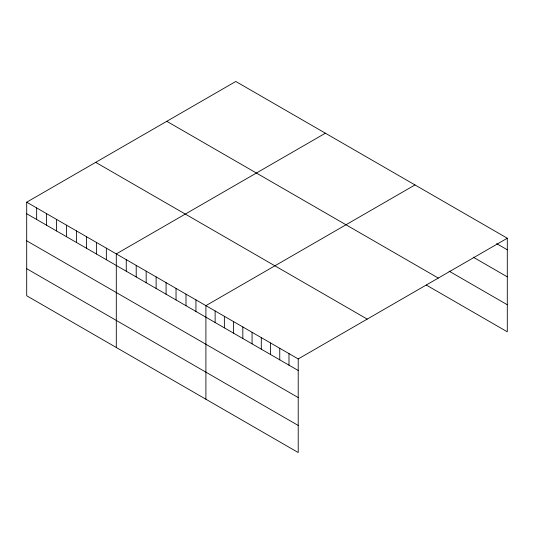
<?xml version="1.0" encoding="UTF-8"?>
<svg xmlns="http://www.w3.org/2000/svg" width="534" height="534" viewBox="0 0 534 534"><rect width="100%" height="100%" fill="white"/><g stroke="black" fill="none" stroke-linecap="round" stroke-linejoin="round"><path stroke-width="0.8" d="M26.7 202.186L298.219 358.941L298.219 452.532L26.7 295.769L26.7 202.186L235.781 81.468L507.3 238.231L507.3 331.814L426.346 285.076M325.386 133.2L116.299 253.917L116.299 347.5M414.985 184.931L205.904 305.642L205.904 399.232M298.219 358.941L507.3 238.231M496.647 243.631L507.3 249.785M473.217 257.174L507.3 276.852M449.067 271.125L507.3 304.747M166.788 121.305L438.301 278.067M95.699 162.349L367.212 319.105M26.7 213.74L298.219 370.496M26.7 240.807L298.219 397.57M26.7 268.702L298.219 425.458M288.987 353.615L288.987 365.169M279.756 348.281L279.756 359.836M270.524 342.955L270.524 354.509M261.293 337.622L261.293 349.176M252.061 332.295L252.061 343.849M242.83 326.962L242.83 338.516M233.598 321.635L233.598 333.189M224.367 316.302L224.367 327.856M215.135 310.975L215.135 322.529M195.945 299.894L195.945 311.449M185.992 294.147L185.992 305.702M176.033 288.4L176.033 299.954M166.081 282.653L166.081 294.207M156.122 276.906L156.122 288.46M146.169 271.159L146.169 282.713M136.21 265.411L136.21 276.966M126.258 259.664L126.258 271.219M106.346 248.163L106.346 259.718M96.387 242.416L96.387 253.97M86.435 236.669L86.435 248.223M76.475 230.922L76.475 242.476M66.523 225.174L66.523 236.729M56.564 219.427L56.564 230.982M46.612 213.68L46.612 225.235M36.652 207.933L36.652 219.487"/></g></svg>
